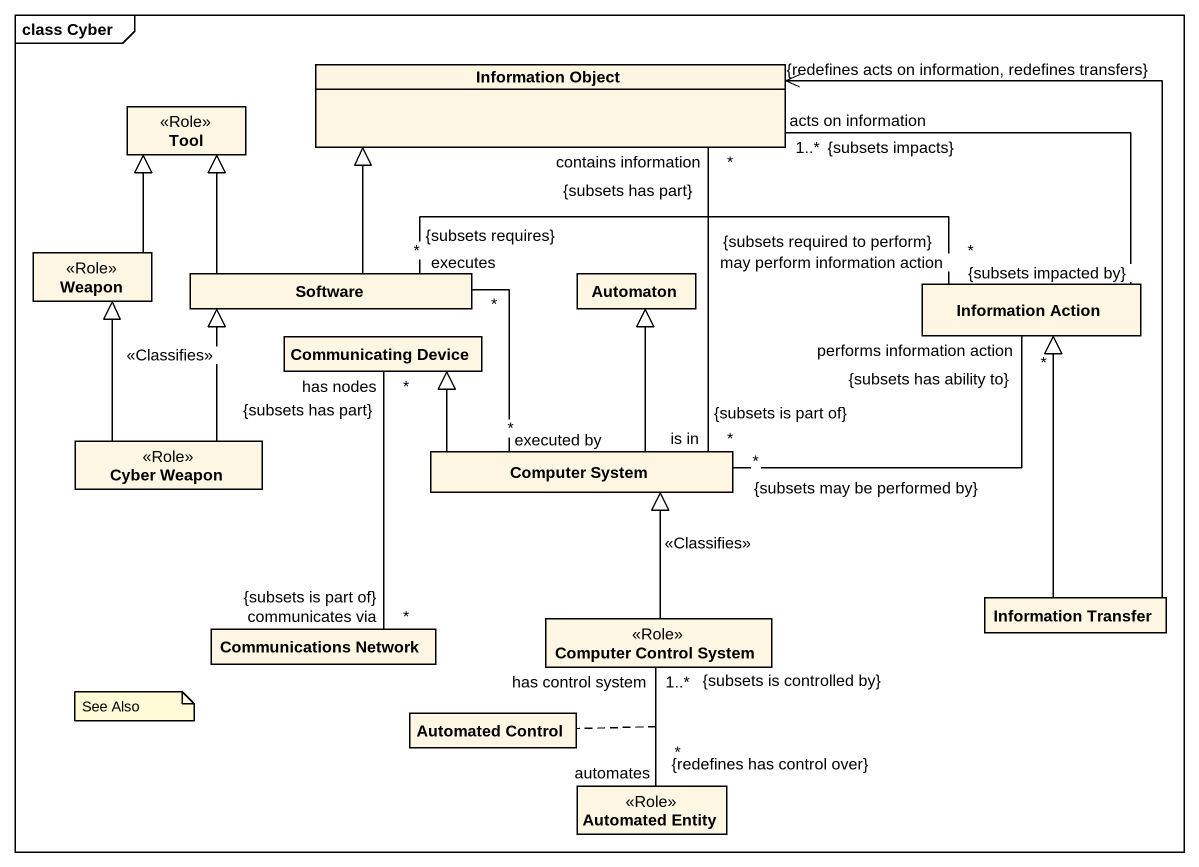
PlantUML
@startuml
mainframe class Cyber
hide circle
hide empty members
class Tool <<Role>>
class "Information Object" as Information_Object
class Weapon <<Role>>
class Software
class Automaton
class "Information Action" as Information_Action
class "Communicating Device" as Communicating_Device
class "Cyber Weapon" as Cyber_Weapon <<Role>>
class "Computer System" as Computer_System
class "Communications Network" as Communications_Network
class "Computer Control System" as Computer_Control_System <<Role>>
class "Information Transfer" as Information_Transfer
class "Automated Control" as Automated_Control
class "Automated Entity" as Automated_Entity <<Role>>
Weapon -up-|> Tool
Software -up-|> Tool
Software -up-|> Information_Object
Software "{subsets requires}\n*" -right- "{subsets required to perform}\nmay perform information action\n*" Information_Action
Software "executes\n*" -- "executed by\n*" Computer_System
Information_Action "{subsets impacted by}" -left- "acts on information\n1..*\n{subsets impacts}" Information_Object
Communicating_Device "has nodes\n*\n{subsets has part}" -- "communicates via\n*\n{subsets is part of}" Communications_Network
Cyber_Weapon -up-|> Weapon
Cyber_Weapon -up-|> Software : <<Classifies>>
Computer_System "{subsets is part of}\nis in\n*" -up- "contains information\n{subsets has part}\n*" Information_Object
Computer_System -up-|> Automaton
Computer_System "{subsets may be performed by}\n*" -right- "performs information action\n{subsets has ability to}\n*" Information_Action
Computer_System -left-|> Communicating_Device
Computer_Control_System -up-|> Computer_System : <<Classifies>>
Computer_Control_System "has control system\n{subsets is controlled by}\n1..*" -- "automates\n{redefines has control over}\n*" Automated_Entity
(Computer_Control_System, Automated_Entity) .. Automated_Control
Information_Transfer -up-> "{redefines acts on information, redefines transfers}" Information_Object
Information_Transfer -up-|> Information_Action
note as N1
  See Also
end note
@enduml
